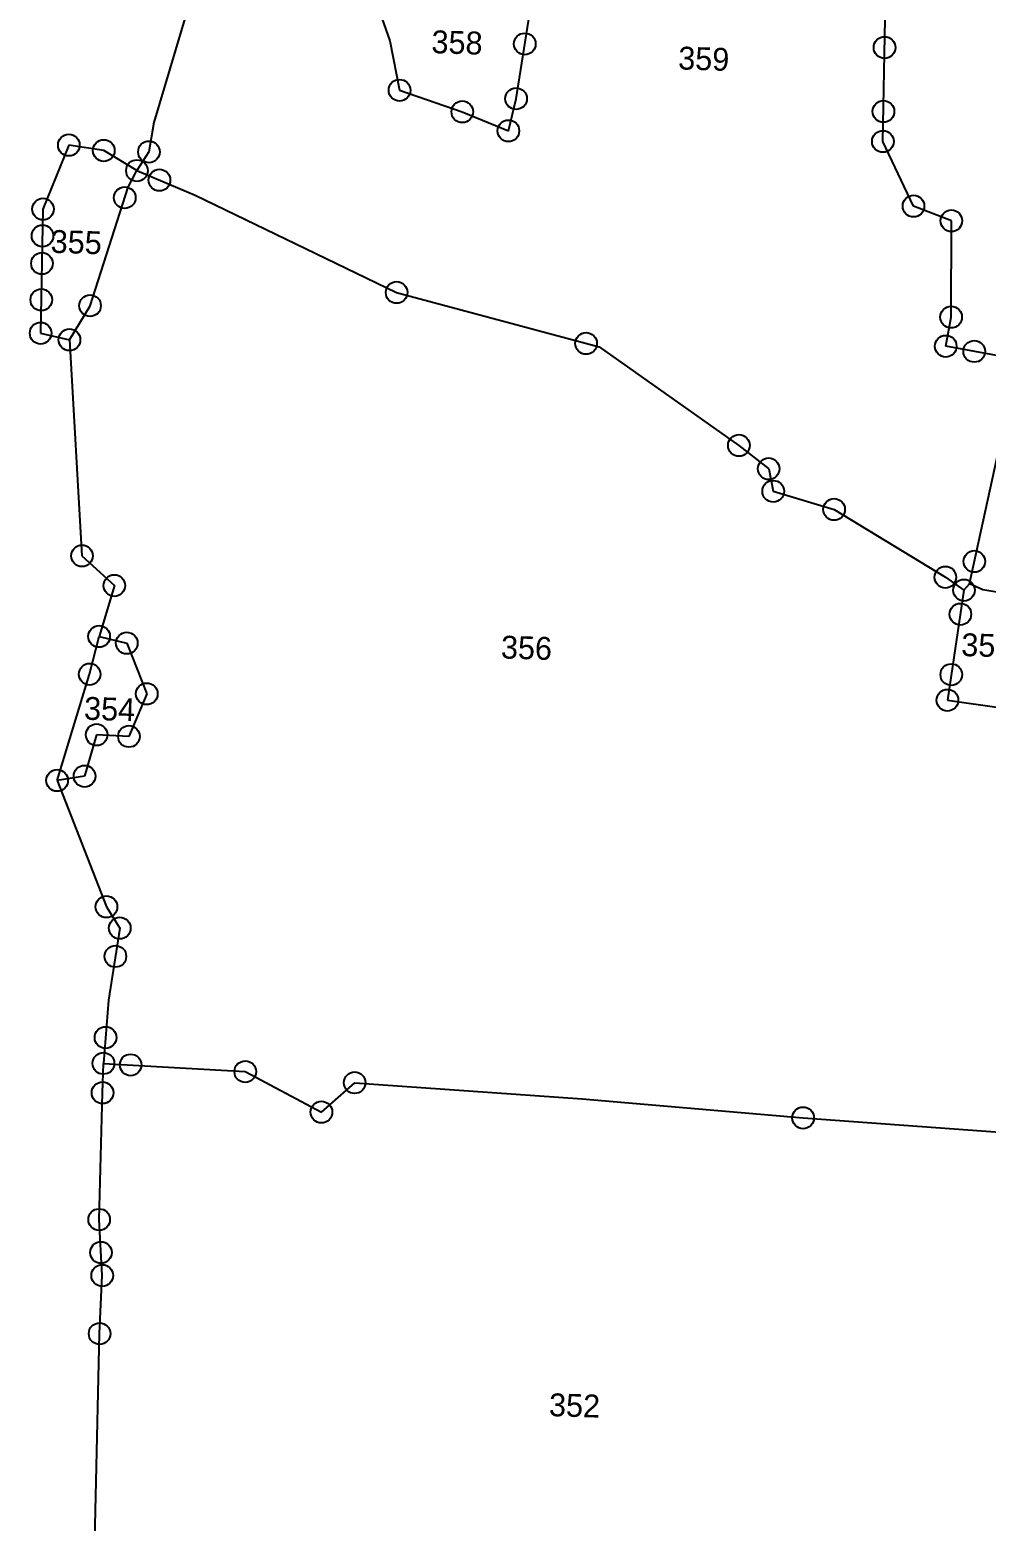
# Model space of a CAD drawing. Header units: metres. Extents: x 289133 to 292218, y 2093453 to 2100632.
# Drawn here: x 289979 to 290378, y 2096164 to 2096785 of the extents above; entities that cross this region are included whole.
import ezdxf
from ezdxf.enums import TextEntityAlignment as Align

# ---------------------------------------------------------------- set-up
doc = ezdxf.new("R2010")
doc.units = ezdxf.units.M
doc.header["$MEASUREMENT"] = 0
doc.layers.add('POLY_PARCEL', color=6, linetype='Continuous')
doc.layers.add('TEXT_PARCEL', color=7, linetype='Continuous')
doc.styles.add('TEXT_MAP', font='', dxfattribs={"height": 1.8})
doc.styles.get('TEXT_MAP').set_extended_font_data('Kruti Dev 050')

msp = doc.modelspace()

# ---------------------------------------------------------------- linework, layer by layer
for centre in [(290185.19, 2096779.26), (290335.22, 2096777.76), (290132.99, 2096759.95), (290181.56, 2096756.44), (290159.13, 2096750.99), (290334.74, 2096751.11), (290178.35, 2096743.04), (289995.07, 2096737.08), (290334.52, 2096738.6), (290009.63, 2096734.84), (290028.48, 2096734.25), (290023.47, 2096726.46), (290032.84, 2096722.51), (290018.39, 2096715.2), (290347.29, 2096711.68), (289984.29, 2096710.41), (290363.07, 2096705.55), (289984.08, 2096699.25), (289983.86, 2096687.77), (290131.75, 2096675.68), (289983.57, 2096672.62), (290003.92, 2096670.17), (290362.98, 2096665.42), (289983.3, 2096658.71), (289995.33, 2096655.95), (290210.77, 2096654.44), (290360.72, 2096653.29), (290372.62, 2096651.13), (290274.48, 2096611.94), (290286.89, 2096602.21), (290288.78, 2096592.82), (290314.17, 2096585.27), (290000.55, 2096565.92), (290372.65, 2096563.57), (290360.57, 2096557), (290014.04, 2096553.53), (290368.34, 2096551.59), (290366.84, 2096541.6), (290007.69, 2096532.31), (290019.24, 2096529.56), (290003.75, 2096516.57), (290363.04, 2096516.41), (290027.57, 2096508.41), (290361.43, 2096505.73), (290006.66, 2096491.35), (290020.13, 2096490.67), (289990.19, 2096472.3), (290001.62, 2096474.06), (290010.76, 2096419.67), (290016.3, 2096410.77), (290014.48, 2096398.99), (290010.38, 2096365.17), (290009.5, 2096354.4), (290020.84, 2096353.74), (290068.65, 2096350.95), (290114.26, 2096346.34), (290009.14, 2096342.13), (290100.39, 2096334.08), (290301.25, 2096331.68), (290007.72, 2096289.28), (290008.47, 2096275.57), (290008.99, 2096265.98), (290007.9, 2096241.75)]:
    msp.add_circle(centre, 4.51)
at = {"layer": 'POLY_PARCEL'}
for p, q in [((290051.58, 2096816.97), (290030.46, 2096746.5)), ((290125.59, 2096789.98), (290128.87, 2096780.54)), ((290181.56, 2096756.44), (290187.25, 2096792.21)), ((290334.52, 2096738.6), (290335.43, 2096789.74)), ((290128.87, 2096780.54), (290132.99, 2096759.95)), ((290132.99, 2096759.95), (290159.13, 2096750.99)), ((290178.35, 2096743.04), (290181.56, 2096756.44)), ((290030.46, 2096746.5), (290028.48, 2096734.25)), ((290159.13, 2096750.99), (290178.35, 2096743.04)), ((289995.07, 2096737.08), (289984.29, 2096710.41)), ((290009.63, 2096734.84), (289995.07, 2096737.08)), ((290023.47, 2096726.46), (290009.63, 2096734.84)), ((290028.48, 2096734.25), (290023.47, 2096726.46)), ((290347.29, 2096711.68), (290334.52, 2096738.6)), ((290019.78, 2096719.52), (290023.47, 2096726.46)), ((290023.47, 2096726.46), (290047.69, 2096716.26)), ((290003.92, 2096670.17), (290019.78, 2096719.52)), ((290047.69, 2096716.26), (290131.75, 2096675.68)), ((289984.29, 2096710.41), (289983.3, 2096658.71)), ((290363.07, 2096705.55), (290347.29, 2096711.68)), ((290362.98, 2096665.42), (290363.07, 2096705.55)), ((290131.75, 2096675.68), (290216.26, 2096652.97)), ((289995.33, 2096655.95), (290003.92, 2096670.17)), ((290360.72, 2096653.29), (290362.98, 2096665.42)), ((289983.3, 2096658.71), (289995.33, 2096655.95)), ((289995.33, 2096655.95), (290000.55, 2096565.92)), ((290216.26, 2096652.97), (290274.48, 2096611.94)), ((290401.34, 2096645.91), (290360.72, 2096653.29)), ((290370.61, 2096554.3), (290385.92, 2096624.12)), ((290274.48, 2096611.94), (290286.89, 2096602.21)), ((290286.89, 2096602.21), (290288.78, 2096592.82)), ((290288.78, 2096592.82), (290314.17, 2096585.27)), ((290314.17, 2096585.27), (290360.57, 2096557)), ((290000.55, 2096565.92), (290014.04, 2096553.53)), ((290014.04, 2096553.53), (290007.69, 2096532.31)), ((290360.57, 2096557), (290368.34, 2096551.59)), ((290368.34, 2096551.59), (290370.61, 2096554.3)), ((290376.19, 2096551.73), (290370.61, 2096554.3)), ((290368.34, 2096551.59), (290361.43, 2096505.73)), ((290391.41, 2096549.27), (290376.19, 2096551.73)), ((290003.75, 2096516.57), (290007.69, 2096532.31)), ((290007.69, 2096532.31), (290019.24, 2096529.56)), ((290019.24, 2096529.56), (290027.57, 2096508.41)), ((289990.19, 2096472.3), (290003.75, 2096516.57)), ((290027.57, 2096508.41), (290020.13, 2096490.67)), ((290361.43, 2096505.73), (290383.98, 2096502.63)), ((290006.66, 2096491.35), (290001.62, 2096474.06)), ((290020.13, 2096490.67), (290006.66, 2096491.35)), ((290001.62, 2096474.06), (289990.19, 2096472.3)), ((289990.19, 2096472.3), (290010.76, 2096419.67)), ((290010.76, 2096419.67), (290016.3, 2096410.77)), ((290016.3, 2096410.77), (290011.66, 2096380.77)), ((290011.66, 2096380.77), (290009.5, 2096354.4)), ((290009.14, 2096342.13), (290009.5, 2096354.4)), ((290009.5, 2096354.4), (290068.65, 2096350.95)), ((290068.65, 2096350.95), (290100.39, 2096334.08)), ((290007.72, 2096289.28), (290009.14, 2096342.13)), ((290100.39, 2096334.08), (290114.26, 2096346.34)), ((290114.26, 2096346.34), (290209.18, 2096339.6)), ((290209.18, 2096339.6), (290301.25, 2096331.68)), ((290301.25, 2096331.68), (290390.98, 2096325.16)), ((290008.99, 2096265.98), (290007.72, 2096289.28)), ((290007.9, 2096241.75), (290008.99, 2096265.98)), ((290005.57, 2096142.39), (290007.9, 2096241.75))]:
    msp.add_line(p, q, dxfattribs=at)

# ---------------------------------------------------------------- texts
at = {"layer": 'TEXT_PARCEL', "style": 'TEXT_MAP'}
for s, p in [('358', (290156.97, 2096779.88)), ('359', (290259.84, 2096773.09)), ('355', (289998.17, 2096696.67)), ('356', (290185.92, 2096527.6)), ('353', (290377.89, 2096528.61)), ('354', (290012.09, 2096502.08)), ('352', (290205.96, 2096211.84))]:
    msp.add_text(s, height=9.531, rotation=358.1979, dxfattribs=at).set_placement(p, align=Align.MIDDLE)

doc.saveas('drawing.dxf')
